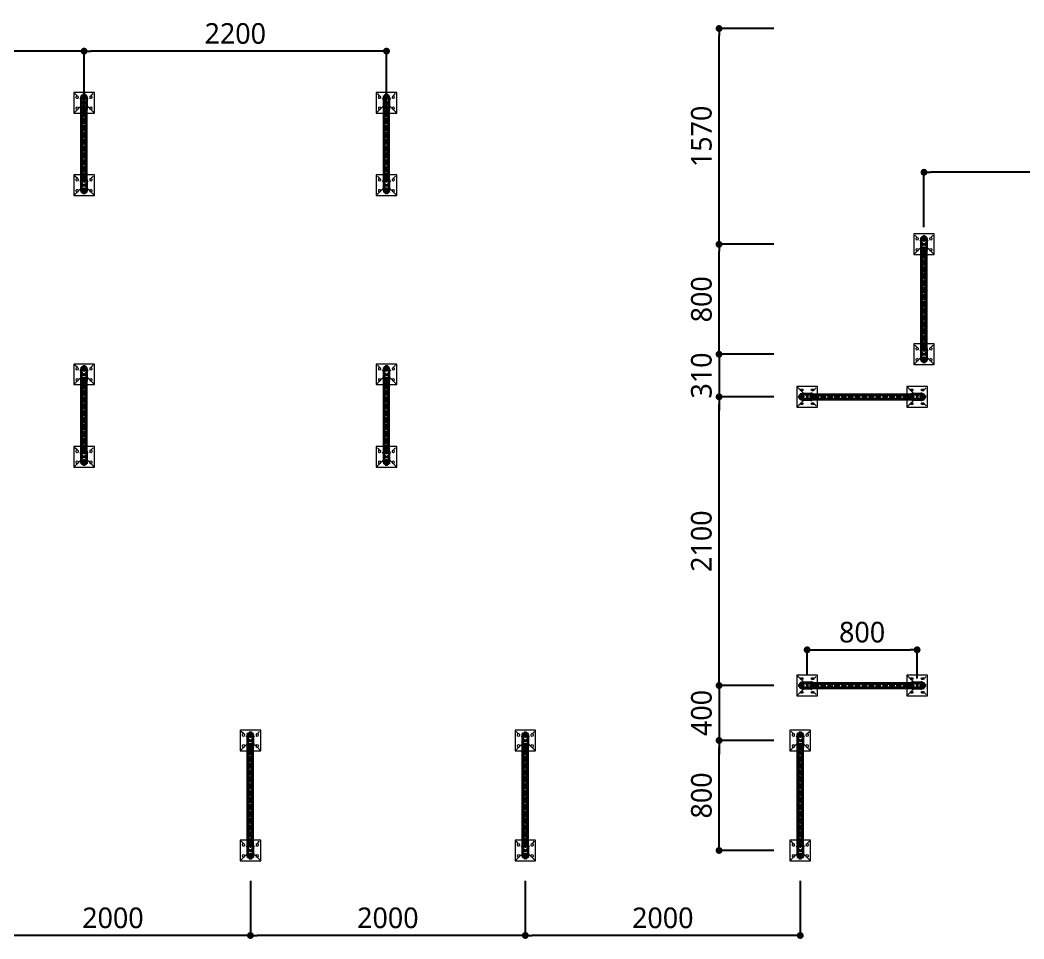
# Model space of a CAD drawing. Header units: millimetres. Extents: x 61566 to 504600, y -69328 to 118800.
# Drawn here: x 260025 to 267327, y 49277 to 55961 of the extents above; entities that cross this region are included whole.
import ezdxf

# ---------------------------------------------------------------- set-up
doc = ezdxf.new("R2010")
doc.units = ezdxf.units.MM
doc.header["$LTSCALE"] = 200
doc.linetypes.add('CENTER2', pattern=[1.125, 0.75, -0.125, 0.125, -0.125])
doc.linetypes.add('phl_thick', pattern=[0])
doc.layers.get('DEFPOINTS').update_dxf_attribs({"color": 137})
doc.layers.add('@@P3_P4 환상망 SUPPORT', color=4, linetype='Continuous')
doc.layers.add('DI', color=1, linetype='Continuous')
doc.styles.get("Standard").update_dxf_attribs({"font": 'malgun.ttf'})
doc.styles.add('맑은고딕', font='malgun.ttf')
doc.dimstyles.new('DIM30', dxfattribs={"dimscale": 30, "dimtxt": 3, "dimasz": 1, "dimexe": 0, "dimexo": 0, "dimgap": 1, "dimtad": 1, "dimdec": 0, "dimzin": 0, "dimdsep": 46, "dimtxsty": 'Standard', "dimblk1": 'DOT', "dimblk2": 'DOT', "dimsah": 1, "dimcen": 0, "dimdle": 2, "dimclrd": 1, "dimclre": 1, "dimclrt": 2, "dimadec": 0, "dimazin": 0, "dimtfac": 1, "dimtdec": 0, "dimtix": 1, "dimtmove": 2, "dimatfit": 3, "dimldrblk": 'DOT', "dimfxl": 1, "dimtolj": 1, "dimtzin": 0, "dimarcsym": 0})

# ---------------------------------------------------------------- blocks, each defined once
blk = doc.blocks.new('_DOT')
at = {"color": 0, "linetype": 'ByBlock'}
blk.add_line((-0.5, 0), (-1, 0), dxfattribs=at)
at = {"color": 0, "linetype": 'ByBlock', "const_width": 0.5}
blk.add_lwpolyline([(-0.25, 0, 1), (0.25, 0, 1)], format="xyb", close=True, dxfattribs=at)
blk = doc.blocks.new('*D3828')
at = {"layer": 'DEFPOINTS', "color": 0}
for p in [(266600, 54854.4), (266600, 54455.4), (269000, 54455.4)]:
    blk.add_point(p, dxfattribs=at)
at = {"layer": 'DI', "color": 1, "lineweight": -2}
for p, q in [((266600, 54455.4), (266600, 54854.4)), ((268950, 54854.4), (266650, 54854.4)), ((269000, 54455.4), (269000, 54854.4))]:
    blk.add_line(p, q, dxfattribs=at)
at = {"layer": 'DI', "color": 1, "linetype": 'ByBlock', "lineweight": -2, "xscale": 50, "yscale": 50, "zscale": 50, "rotation": 180}
blk.add_blockref('_DOT', (266600, 54854.4), dxfattribs=at)
at = {"layer": 'DI', "color": 1, "linetype": 'ByBlock', "lineweight": -2, "xscale": 50, "yscale": 50, "zscale": 50}
blk.add_blockref('_DOT', (269000, 54854.4), dxfattribs=at)
at = {"layer": 'DI', "color": 2, "insert": (267800, 54981.9), "char_height": 150, "attachment_point": 5, "style": '맑은고딕'}
blk.add_mtext('\\A1;2400', dxfattribs=at)
blk = doc.blocks.new('*D3830')
at = {"layer": 'DEFPOINTS', "color": 0}
for p in [(258090, 55735.4), (258090, 55332.4), (260490, 55332.4)]:
    blk.add_point(p, dxfattribs=at)
at = {"layer": 'DI', "color": 1, "lineweight": -2}
for p, q in [((258090, 55332.4), (258090, 55735.4)), ((260440, 55735.4), (258140, 55735.4)), ((260490, 55332.4), (260490, 55735.4))]:
    blk.add_line(p, q, dxfattribs=at)
at = {"layer": 'DI', "color": 1, "linetype": 'ByBlock', "lineweight": -2, "xscale": 50, "yscale": 50, "zscale": 50, "rotation": 180}
blk.add_blockref('_DOT', (258090, 55735.4), dxfattribs=at)
at = {"layer": 'DI', "color": 1, "linetype": 'ByBlock', "lineweight": -2, "xscale": 50, "yscale": 50, "zscale": 50}
blk.add_blockref('_DOT', (260490, 55735.4), dxfattribs=at)
at = {"layer": 'DI', "color": 2, "insert": (259290, 55862.9), "char_height": 150, "attachment_point": 5, "style": '맑은고딕'}
blk.add_mtext('\\A1;2400', dxfattribs=at)
blk = doc.blocks.new('*D3831')
at = {"layer": 'DEFPOINTS', "color": 0}
for p in [(260490, 55735.4), (260490, 55332.4), (262690, 55332.4)]:
    blk.add_point(p, dxfattribs=at)
at = {"layer": 'DI', "color": 1, "lineweight": -2}
for p, q in [((260490, 55332.4), (260490, 55735.4)), ((262640, 55735.4), (260540, 55735.4)), ((262690, 55332.4), (262690, 55735.4))]:
    blk.add_line(p, q, dxfattribs=at)
at = {"layer": 'DI', "color": 1, "linetype": 'ByBlock', "lineweight": -2, "xscale": 50, "yscale": 50, "zscale": 50, "rotation": 180}
blk.add_blockref('_DOT', (260490, 55735.4), dxfattribs=at)
at = {"layer": 'DI', "color": 1, "linetype": 'ByBlock', "lineweight": -2, "xscale": 50, "yscale": 50, "zscale": 50}
blk.add_blockref('_DOT', (262690, 55735.4), dxfattribs=at)
at = {"layer": 'DI', "color": 2, "insert": (261590, 55862.9), "char_height": 150, "attachment_point": 5, "style": '맑은고딕'}
blk.add_mtext('\\A1;2200', dxfattribs=at)
blk = doc.blocks.new('*D3839')
at = {"layer": 'DEFPOINTS', "color": 0}
for p in [(261700, 49699.8), (263700, 49699.8), (261700, 49301.8)]:
    blk.add_point(p, dxfattribs=at)
at = {"layer": 'DI', "color": 1, "lineweight": -2}
for p, q in [((261700, 49699.8), (261700, 49301.8)), ((263700, 49699.8), (263700, 49301.8)), ((263650, 49301.8), (261750, 49301.8))]:
    blk.add_line(p, q, dxfattribs=at)
at = {"layer": 'DI', "color": 1, "linetype": 'ByBlock', "lineweight": -2, "xscale": 50, "yscale": 50, "zscale": 50, "rotation": 180}
blk.add_blockref('_DOT', (261700, 49301.8), dxfattribs=at)
at = {"layer": 'DI', "color": 1, "linetype": 'ByBlock', "lineweight": -2, "xscale": 50, "yscale": 50, "zscale": 50}
blk.add_blockref('_DOT', (263700, 49301.8), dxfattribs=at)
at = {"layer": 'DI', "color": 2, "insert": (262700, 49429.3), "char_height": 150, "attachment_point": 5, "style": '맑은고딕'}
blk.add_mtext('\\A1;2000', dxfattribs=at)
blk = doc.blocks.new('*D3840')
at = {"layer": 'DEFPOINTS', "color": 0}
for p in [(263700, 49699.8), (265700, 49699.8), (263700, 49301.8)]:
    blk.add_point(p, dxfattribs=at)
at = {"layer": 'DI', "color": 1, "lineweight": -2}
for p, q in [((263700, 49699.8), (263700, 49301.8)), ((265700, 49699.8), (265700, 49301.8)), ((265650, 49301.8), (263750, 49301.8))]:
    blk.add_line(p, q, dxfattribs=at)
at = {"layer": 'DI', "color": 1, "linetype": 'ByBlock', "lineweight": -2, "xscale": 50, "yscale": 50, "zscale": 50, "rotation": 180}
blk.add_blockref('_DOT', (263700, 49301.8), dxfattribs=at)
at = {"layer": 'DI', "color": 1, "linetype": 'ByBlock', "lineweight": -2, "xscale": 50, "yscale": 50, "zscale": 50}
blk.add_blockref('_DOT', (265700, 49301.8), dxfattribs=at)
at = {"layer": 'DI', "color": 2, "insert": (264700, 49429.3), "char_height": 150, "attachment_point": 5, "style": '맑은고딕'}
blk.add_mtext('\\A1;2000', dxfattribs=at)
blk = doc.blocks.new('*D3842')
at = {"layer": 'DEFPOINTS', "color": 0}
for p in [(259700, 49699.8), (261700, 49699.8), (259700, 49301.8)]:
    blk.add_point(p, dxfattribs=at)
at = {"layer": 'DI', "color": 1, "lineweight": -2}
for p, q in [((259700, 49699.8), (259700, 49301.8)), ((261700, 49699.8), (261700, 49301.8)), ((261650, 49301.8), (259750, 49301.8))]:
    blk.add_line(p, q, dxfattribs=at)
at = {"layer": 'DI', "color": 1, "linetype": 'ByBlock', "lineweight": -2, "xscale": 50, "yscale": 50, "zscale": 50, "rotation": 180}
blk.add_blockref('_DOT', (259700, 49301.8), dxfattribs=at)
at = {"layer": 'DI', "color": 1, "linetype": 'ByBlock', "lineweight": -2, "xscale": 50, "yscale": 50, "zscale": 50}
blk.add_blockref('_DOT', (261700, 49301.8), dxfattribs=at)
at = {"layer": 'DI', "color": 2, "insert": (260700, 49429.3), "char_height": 150, "attachment_point": 5, "style": '맑은고딕'}
blk.add_mtext('\\A1;2000', dxfattribs=at)
blk = doc.blocks.new('*D3844')
at = {"layer": 'DEFPOINTS', "color": 0}
for p in [(265109.1, 55900), (265508.1, 55900), (265508.1, 54330.2)]:
    blk.add_point(p, dxfattribs=at)
at = {"layer": 'DI', "color": 1, "lineweight": -2}
for p, q in [((265508.1, 55900), (265109.1, 55900)), ((265109.1, 54380.2), (265109.1, 55850)), ((265508.1, 54330.2), (265109.1, 54330.2))]:
    blk.add_line(p, q, dxfattribs=at)
at = {"layer": 'DI', "color": 1, "linetype": 'ByBlock', "lineweight": -2, "xscale": 50, "yscale": 50, "zscale": 50}
for p, rotation in [((265109.1, 55900), 90), ((265109.1, 54330.2), 270)]:
    blk.add_blockref('_DOT', p, dxfattribs=dict(at, rotation=rotation))
at = {"layer": 'DI', "color": 2, "insert": (264981.2, 55115.1), "char_height": 150, "attachment_point": 5, "rotation": 90, "style": '맑은고딕'}
blk.add_mtext('\\A1;1570', dxfattribs=at)
blk = doc.blocks.new('*D3845')
at = {"layer": 'DEFPOINTS', "color": 0}
for p in [(265109.1, 54330.2), (265508.1, 54330.2), (265508.1, 53530.2)]:
    blk.add_point(p, dxfattribs=at)
at = {"layer": 'DI', "color": 1, "lineweight": -2}
for p, q in [((265508.1, 54330.2), (265109.1, 54330.2)), ((265109.1, 53580.2), (265109.1, 54280.2)), ((265508.1, 53530.2), (265109.1, 53530.2))]:
    blk.add_line(p, q, dxfattribs=at)
at = {"layer": 'DI', "color": 1, "linetype": 'ByBlock', "lineweight": -2, "xscale": 50, "yscale": 50, "zscale": 50}
for p, rotation in [((265109.1, 54330.2), 90), ((265109.1, 53530.2), 270)]:
    blk.add_blockref('_DOT', p, dxfattribs=dict(at, rotation=rotation))
at = {"layer": 'DI', "color": 2, "insert": (264981.6, 53930.2), "char_height": 150, "attachment_point": 5, "rotation": 90, "style": '맑은고딕'}
blk.add_mtext('\\A1;800', dxfattribs=at)
blk = doc.blocks.new('*D3846')
at = {"layer": 'DEFPOINTS', "color": 0}
for p in [(265508.1, 53530.2), (265109.1, 53220.5), (265508.1, 53220.5)]:
    blk.add_point(p, dxfattribs=at)
at = {"layer": 'DI', "color": 1, "lineweight": -2}
for p, q in [((265109.1, 53580.2), (265109.1, 53630.2)), ((265508.1, 53530.2), (265109.1, 53530.2)), ((265109.1, 53530.2), (265109.1, 53220.5)), ((265508.1, 53220.5), (265109.1, 53220.5)), ((265109.1, 53170.5), (265109.1, 53120.5))]:
    blk.add_line(p, q, dxfattribs=at)
at = {"layer": 'DI', "color": 1, "linetype": 'ByBlock', "lineweight": -2, "xscale": 50, "yscale": 50, "zscale": 50}
for p, rotation in [((265109.1, 53530.2), 270), ((265109.1, 53220.5), 90)]:
    blk.add_blockref('_DOT', p, dxfattribs=dict(at, rotation=rotation))
at = {"layer": 'DI', "color": 2, "insert": (264981.2, 53375.3), "char_height": 150, "attachment_point": 5, "rotation": 90, "style": '맑은고딕'}
blk.add_mtext('\\A1;310', dxfattribs=at)
blk = doc.blocks.new('*D3847')
at = {"layer": 'DEFPOINTS', "color": 0}
for p in [(265109.1, 53220.5), (265508.1, 53220.5), (265508.1, 51120.5)]:
    blk.add_point(p, dxfattribs=at)
at = {"layer": 'DI', "color": 1, "lineweight": -2}
for p, q in [((265508.1, 53220.5), (265109.1, 53220.5)), ((265109.1, 51170.5), (265109.1, 53170.5)), ((265508.1, 51120.5), (265109.1, 51120.5))]:
    blk.add_line(p, q, dxfattribs=at)
at = {"layer": 'DI', "color": 1, "linetype": 'ByBlock', "lineweight": -2, "xscale": 50, "yscale": 50, "zscale": 50}
for p, rotation in [((265109.1, 53220.5), 90), ((265109.1, 51120.5), 270)]:
    blk.add_blockref('_DOT', p, dxfattribs=dict(at, rotation=rotation))
at = {"layer": 'DI', "color": 2, "insert": (264981.2, 52170.5), "char_height": 150, "attachment_point": 5, "rotation": 90, "style": '맑은고딕'}
blk.add_mtext('\\A1;2100', dxfattribs=at)
blk = doc.blocks.new('*D3848')
at = {"layer": 'DEFPOINTS', "color": 0}
for p in [(265508.1, 51120.5), (265109.1, 50720.5), (265508.1, 50720.5)]:
    blk.add_point(p, dxfattribs=at)
at = {"layer": 'DI', "color": 1, "lineweight": -2}
for p, q in [((265109.1, 51170.5), (265109.1, 51220.5)), ((265508.1, 51120.5), (265109.1, 51120.5)), ((265109.1, 51120.5), (265109.1, 50720.5)), ((265508.1, 50720.5), (265109.1, 50720.5)), ((265109.1, 50670.5), (265109.1, 50620.5))]:
    blk.add_line(p, q, dxfattribs=at)
at = {"layer": 'DI', "color": 1, "linetype": 'ByBlock', "lineweight": -2, "xscale": 50, "yscale": 50, "zscale": 50}
for p, rotation in [((265109.1, 51120.5), 270), ((265109.1, 50720.5), 90)]:
    blk.add_blockref('_DOT', p, dxfattribs=dict(at, rotation=rotation))
at = {"layer": 'DI', "color": 2, "insert": (264981.6, 50920.5), "char_height": 150, "attachment_point": 5, "rotation": 90, "style": '맑은고딕'}
blk.add_mtext('\\A1;400', dxfattribs=at)
blk = doc.blocks.new('*D3849')
at = {"layer": 'DEFPOINTS', "color": 0}
for p in [(265109.1, 50720.5), (265508.1, 50720.5), (265508.1, 49920.5)]:
    blk.add_point(p, dxfattribs=at)
at = {"layer": 'DI', "color": 1, "lineweight": -2}
for p, q in [((265508.1, 50720.5), (265109.1, 50720.5)), ((265109.1, 49970.5), (265109.1, 50670.5)), ((265508.1, 49920.5), (265109.1, 49920.5))]:
    blk.add_line(p, q, dxfattribs=at)
at = {"layer": 'DI', "color": 1, "linetype": 'ByBlock', "lineweight": -2, "xscale": 50, "yscale": 50, "zscale": 50}
for p, rotation in [((265109.1, 50720.5), 90), ((265109.1, 49920.5), 270)]:
    blk.add_blockref('_DOT', p, dxfattribs=dict(at, rotation=rotation))
at = {"layer": 'DI', "color": 2, "insert": (264981.6, 50320.5), "char_height": 150, "attachment_point": 5, "rotation": 90, "style": '맑은고딕'}
blk.add_mtext('\\A1;800', dxfattribs=at)
blk = doc.blocks.new('*D3859')
at = {"layer": 'DEFPOINTS', "color": 0}
for p in [(266550, 51380.1), (265750, 51198.6), (266550, 51170.4)]:
    blk.add_point(p, dxfattribs=at)
at = {"layer": 'DI', "color": 1, "lineweight": -2}
for p, q in [((265750, 51198.6), (265750, 51380.1)), ((265800, 51380.1), (266500, 51380.1)), ((266550, 51170.4), (266550, 51380.1))]:
    blk.add_line(p, q, dxfattribs=at)
at = {"layer": 'DI', "color": 1, "linetype": 'ByBlock', "lineweight": -2, "xscale": 50, "yscale": 50, "zscale": 50, "rotation": 180}
blk.add_blockref('_DOT', (265750, 51380.1), dxfattribs=at)
at = {"layer": 'DI', "color": 1, "linetype": 'ByBlock', "lineweight": -2, "xscale": 50, "yscale": 50, "zscale": 50}
blk.add_blockref('_DOT', (266550, 51380.1), dxfattribs=at)
at = {"layer": 'DI', "color": 2, "insert": (266150, 51507.6), "char_height": 150, "attachment_point": 5, "style": '맑은고딕'}
blk.add_mtext('\\A1;800', dxfattribs=at)
blk = doc.blocks.new('A$Cd080613a')
at = {"layer": '@@P3_P4 환상망 SUPPORT', "color": 2, "linetype": 'phl_thick'}
for p, q in [((-20, 4.434), (-18.540497, 4.434)), ((-20, 1.034), (-20, 4.434)), ((-20, 1.034), (-18.540497, 1.034)), ((-18.540497, 4.434), (-11.18034, 4.434)), ((-18.540497, 1.034), (-18.540497, 4.434)), ((-18.540497, 1.034), (-11.18034, 1.034)), ((-13.5, 0), (-13.5, 1.034)), ((-13.5, 0), (-8, 0)), ((-11.18034, 4.434), (-10.999621, 4.526016)), ((-11.18034, 1.034), (-11.18034, 4.434)), ((-11.18034, 1.034), (-8.008727, 1.034)), ((-10.999621, 4.526016), (-10.817799, 4.607405)), ((-10.817799, 4.607405), (-10.635521, 4.678167)), ((-10.635521, 4.678167), (-10.453605, 4.738253)), ((-10.5, -10.466), (-10.5, 0)), ((-10.453605, 4.738253), (-10.273729, 4.787376)), ((-10.309559, 6.434007), (10.309559, 6.434007)), ((-10.273729, 4.787376), (-10.096742, 4.825514)), ((-10.096742, 4.825514), (-9.923378, 4.852767)), ((-9.923378, 4.852767), (-9.754732, 4.869109)), ((-9.754732, 4.869109), (-9.592018, 4.874416)), ((-9.43597, 4.869011), (-9.592018, 4.874416)), ((-9.45, 12.285517), (-8.5, 12.834)), ((-9.45, 12.285517), (-9.425949, 12.285517)), ((-9.45, 6.434), (-9.45, 12.285517)), ((-9.286802, 4.852541), (-9.43597, 4.869011)), ((-9.425949, 12.285517), (-9.225178, 12.382765)), ((-9.425949, 6.434), (-9.425949, 12.285517)), ((-9.14507, 4.825103), (-9.286802, 4.852541)), ((-9.225178, 12.382765), (-9.028632, 12.46982)), ((-9.011345, 4.786714), (-9.14507, 4.825103)), ((-9.028632, 12.46982), (-8.835734, 12.547031)), ((-8.886751, 4.737605), (-9.011345, 4.786714)), ((-8.771402, 4.677806), (-8.886751, 4.737605)), ((-8.835734, 12.547031), (-8.645934, 12.614685)), ((-8.66519, 4.60729), (-8.771402, 4.677806)), ((-8.568009, 4.52603), (-8.66519, 4.60729)), ((-8.645934, 12.614685), (-8.458704, 12.673015)), ((-8.479752, 4.434), (-8.568009, 4.52603)), ((-8.5, 12.834), (8.5, 12.834)), ((-8.383024, 4.342905), (-8.479752, 4.434)), ((-8.479752, 4.434), (8.479752, 4.434)), ((-8.458704, 12.673015), (-8.273532, 12.722205)), ((-8.298335, 4.244727), (-8.383024, 4.342905)), ((-8.225616, 4.140826), (-8.298335, 4.244727)), ((-8.273532, 12.722205), (-8.089918, 12.762387)), ((-8.164452, 4.032743), (-8.225616, 4.140826)), ((-8.114311, 3.921798), (-8.164452, 4.032743)), ((-8.073442, 3.805669), (-8.114311, 3.921798)), ((-8.089918, 12.762387), (-7.907369, 12.793645)), ((-8.041426, 3.683749), (-8.073442, 3.805669)), ((-8.018427, 3.556566), (-8.041426, 3.683749)), ((-8.004602, 3.42465), (-8.018427, 3.556566)), ((-8.006255, 0.977988), (-8.008727, 1.034)), ((-8.004136, 0.924002), (-8.006255, 0.977988)), ((-8.000031, 3.288557), (-8.004602, 3.42465)), ((-8.002394, 0.872075), (-8.004136, 0.924002)), ((-8.001102, 0.822352), (-8.002394, 0.872075)), ((-8.000288, 0.774408), (-8.001102, 0.822352)), ((-8, 0.727727), (-8.000288, 0.774408)), ((-8, -0.157176), (-8, 3.288561)), ((-7.997347, 2.169936), (-8, 2.238707)), ((-7.989459, 2.102767), (-7.997347, 2.169936)), ((-7.976272, 2.037446), (-7.989459, 2.102767)), ((-7.957771, 1.974207), (-7.976272, 2.037446)), ((-7.934047, 1.913249), (-7.957771, 1.974207)), ((-7.905217, 1.854768), (-7.934047, 1.913249)), ((-7.907369, 12.793645), (-7.725397, 12.816016)), ((-7.871396, 1.798956), (-7.905217, 1.854768)), ((-7.832213, 1.745381), (-7.871396, 1.798956)), ((-7.78686, 1.693336), (-7.832213, 1.745381)), ((-7.735268, 1.643293), (-7.78686, 1.693336)), ((-7.677382, 1.595741), (-7.735268, 1.643293)), ((-7.725397, 12.816016), (-7.543511, 12.829488)), ((-7.613221, 1.551128), (-7.677382, 1.595741)), ((-7.54299, 1.509804), (-7.613221, 1.551128)), ((-7.543511, 12.829488), (-7.361216, 12.834)), ((-7.466933, 1.472099), (-7.54299, 1.509804)), ((-7.385253, 1.438355), (-7.466933, 1.472099)), ((-7.298238, 1.408783), (-7.385253, 1.438355)), ((-7.17892, 12.829488), (-7.361216, 12.834)), ((-7.206336, 1.383563), (-7.298238, 1.408783)), ((-7.110023, 1.362871), (-7.206336, 1.383563)), ((-6.997035, 12.816016), (-7.17892, 12.829488)), ((-7.009788, 1.34687), (-7.110023, 1.362871)), ((-6.90625, 1.335597), (-7.009788, 1.34687)), ((-6.815063, 12.793645), (-6.997035, 12.816016)), ((-6.800099, 1.329011), (-6.90625, 1.335597)), ((-6.632514, 12.762387), (-6.815063, 12.793645)), ((-6.691977, 1.327135), (-6.800099, 1.329011)), ((-6.691977, 1.327135), (-6.581325, 1.329907)), ((-6.4489, 12.722205), (-6.632514, 12.762387)), ((-6.581325, 1.329907), (-6.467915, 1.337363)), ((-6.467915, 1.337363), (-6.352408, 1.349526)), ((-6.263728, 12.673015), (-6.4489, 12.722205)), ((-6.352408, 1.349526), (-6.235472, 1.366419)), ((-6.076497, 12.614685), (-6.263728, 12.673015)), ((-6.235472, 1.366419), (-6.117777, 1.387979)), ((-6.117777, 1.387979), (-6, 1.414014)), ((-5.886698, 12.547031), (-6.076497, 12.614685)), ((-6, 1.414014), (-5.30323, 1.57262)), ((-6, -1.216), (-6, 1.414014)), ((-5.6938, 12.46982), (-5.886698, 12.547031)), ((-5.497254, 12.382765), (-5.6938, 12.46982)), ((-5.296482, 12.285517), (-5.497254, 12.382765)), ((-5.30323, 1.57262), (-4.617331, 1.711087)), ((-5.296482, 12.285517), (-4.129467, 12.285517)), ((-5.296482, 6.434), (-5.296482, 12.285517)), ((-4.617331, 1.711087), (-3.940787, 1.829986)), ((-4.129467, 12.285517), (-3.727924, 12.382765)), ((-4.129467, 6.434), (-4.129467, 12.285517)), ((-3.940787, 1.829986), (-3.272149, 1.929801)), ((-3.727924, 12.382765), (-3.334832, 12.46982)), ((-3.334832, 12.46982), (-2.949037, 12.547031)), ((-3.272149, 1.929801), (-2.610019, 2.010935)), ((-2.949037, 12.547031), (-2.569437, 12.614685)), ((-2.610019, 2.010935), (-1.953047, 2.07371)), ((-2.569437, 12.614685), (-2.194977, 12.673015)), ((-2.194977, 12.673015), (-1.824632, 12.722205)), ((-1.953047, 2.07371), (-1.299912, 2.118373)), ((-1.824632, 12.722205), (-1.457404, 12.762387)), ((-1.457404, 12.762387), (-1.092307, 12.793645)), ((-1.299912, 2.118373), (-0.649322, 2.145102)), ((-1.092307, 12.793645), (-0.728363, 12.816016)), ((-0.728363, 12.816016), (-0.364591, 12.829488)), ((-0.649322, 2.145102), (0, 2.154)), ((-0.364591, 12.829488), (0, 12.834)), ((0.364591, 12.829488), (0, 12.834)), ((0.649322, 2.145102), (0, 2.154)), ((0.728363, 12.816016), (0.364591, 12.829488)), ((1.299912, 2.118373), (0.649322, 2.145102)), ((1.092307, 12.793645), (0.728363, 12.816016)), ((1.457404, 12.762387), (1.092307, 12.793645)), ((1.953047, 2.07371), (1.299912, 2.118373)), ((1.824632, 12.722205), (1.457404, 12.762387)), ((2.194977, 12.673015), (1.824632, 12.722205)), ((2.610019, 2.010935), (1.953047, 2.07371)), ((2.569437, 12.614685), (2.194977, 12.673015)), ((2.949037, 12.547031), (2.569437, 12.614685)), ((3.272149, 1.929801), (2.610019, 2.010935)), ((3.334832, 12.46982), (2.949037, 12.547031)), ((3.940787, 1.829986), (3.272149, 1.929801)), ((3.727924, 12.382765), (3.334832, 12.46982)), ((4.129467, 12.285517), (3.727924, 12.382765)), ((4.617331, 1.711087), (3.940787, 1.829986)), ((4.129467, 12.285517), (5.296482, 12.285517)), ((4.129467, 6.434), (4.129467, 12.285517)), ((5.30323, 1.57262), (4.617331, 1.711087)), ((5.296482, 12.285517), (5.517089, 12.391922)), ((5.296482, 6.434), (5.296482, 12.285517)), ((6, 1.414014), (5.30323, 1.57262)), ((5.517089, 12.391922), (5.732653, 12.48604)), ((5.732653, 12.48604), (5.943938, 12.568319)), ((5.943938, 12.568319), (6.151669, 12.639125)), ((6.117777, 1.387979), (6, 1.414014)), ((6, -1.216), (6, 1.414014)), ((6.235472, 1.366419), (6.117777, 1.387979)), ((6.151669, 12.639125), (6.356539, 12.698744)), ((6.352408, 1.349526), (6.235472, 1.366419)), ((6.467915, 1.337363), (6.352408, 1.349526)), ((6.356539, 12.698744), (6.559224, 12.747389)), ((6.581325, 1.329907), (6.467915, 1.337363)), ((6.559224, 12.747389), (6.760381, 12.785202)), ((6.691977, 1.327135), (6.581325, 1.329907)), ((6.691977, 1.327135), (6.800099, 1.329011)), ((6.760381, 12.785202), (6.960663, 12.812253)), ((6.800099, 1.329011), (6.90625, 1.335597)), ((6.90625, 1.335597), (7.009788, 1.34687)), ((6.960663, 12.812253), (7.160721, 12.828542)), ((7.009788, 1.34687), (7.110023, 1.362871)), ((7.110023, 1.362871), (7.206336, 1.383563)), ((7.160721, 12.828542), (7.361216, 12.834)), ((7.206336, 1.383563), (7.298238, 1.408783)), ((7.298238, 1.408783), (7.385253, 1.438355)), ((7.583949, 12.827266), (7.361216, 12.834)), ((7.385253, 1.438355), (7.466933, 1.472099)), ((7.466933, 1.472099), (7.54299, 1.509804)), ((7.54299, 1.509804), (7.613221, 1.551128)), ((7.806234, 12.80717), (7.583949, 12.827266)), ((7.613221, 1.551128), (7.677382, 1.595741)), ((7.677382, 1.595741), (7.735268, 1.643293)), ((7.735268, 1.643293), (7.78686, 1.693336)), ((7.78686, 1.693336), (7.832213, 1.745381)), ((8.028974, 12.773795), (7.806234, 12.80717)), ((7.832213, 1.745381), (7.871395, 1.798957)), ((7.871395, 1.798957), (7.905217, 1.854768)), ((7.905217, 1.854768), (7.934047, 1.913249)), ((7.934047, 1.913249), (7.957771, 1.974207)), ((7.957771, 1.974207), (7.976272, 2.037446)), ((7.976272, 2.037446), (7.989459, 2.102767)), ((7.989459, 2.102767), (7.997347, 2.169936)), ((7.997347, 2.169936), (8, 2.238707)), ((8, 3.288561), (8.004602, 3.42465)), ((8, -0.157176), (8, 3.288561)), ((8, 0.727727), (8.000288, 0.774408)), ((8, 0), (13.5, 0)), ((8.000288, 0.774408), (8.001102, 0.822352)), ((8.001102, 0.822352), (8.002394, 0.872075)), ((8.002394, 0.872075), (8.004128, 0.923982)), ((8.004128, 0.923982), (8.006255, 0.977988)), ((8.004602, 3.42465), (8.018427, 3.556566)), ((8.006255, 0.977988), (8.008727, 1.034)), ((8.008727, 1.034), (20, 1.034)), ((8.018427, 3.556566), (8.041426, 3.683749)), ((8.253062, 12.727113), (8.028974, 12.773795)), ((8.041426, 3.683749), (8.073442, 3.805669)), ((8.073442, 3.805669), (8.114311, 3.921798)), ((8.114311, 3.921798), (8.164452, 4.032743)), ((8.164452, 4.032743), (8.225616, 4.140826)), ((8.225616, 4.140826), (8.298335, 4.244727)), ((8.479397, 12.666988), (8.253062, 12.727113)), ((8.298335, 4.244727), (8.383024, 4.342905)), ((8.383024, 4.342905), (8.4798, 4.433966)), ((8.70889, 12.593179), (8.479397, 12.666988)), ((8.479752, 4.434), (8.567993, 4.526015)), ((9.45, 12.285517), (8.5, 12.834)), ((8.567993, 4.526015), (8.665364, 4.607404)), ((8.665364, 4.607404), (8.772082, 4.678167)), ((8.942483, 12.505333), (8.70889, 12.593179)), ((8.772082, 4.678167), (8.888251, 4.738253)), ((8.888251, 4.738253), (9.013275, 4.787375)), ((9.181157, 12.402978), (8.942483, 12.505333)), ((9.013275, 4.787375), (9.146859, 4.825513)), ((9.146859, 4.825513), (9.288848, 4.852767)), ((9.425949, 12.285517), (9.181157, 12.402978)), ((9.288848, 4.852767), (9.438622, 4.869109)), ((9.425949, 12.285517), (9.45, 12.285517)), ((9.425949, 6.434), (9.425949, 12.285517)), ((9.438622, 4.869109), (9.595039, 4.874416)), ((9.45, 6.434), (9.45, 12.285517)), ((9.757758, 4.869011), (9.595039, 4.874416)), ((9.925931, 4.852541), (9.757758, 4.869011)), ((10.099052, 4.825103), (9.925931, 4.852541)), ((10.276366, 4.786714), (10.099052, 4.825103)), ((10.45592, 4.737606), (10.276366, 4.786714)), ((10.63676, 4.677807), (10.45592, 4.737606)), ((10.5, -10.466), (10.5, 0)), ((10.81822, 4.607291), (10.63676, 4.677807)), ((10.999636, 4.526031), (10.81822, 4.607291)), ((11.18034, 4.434), (10.999636, 4.526031)), ((11.18034, 4.434), (18.540497, 4.434)), ((11.18034, 1.034), (11.18034, 4.434)), ((13.5, 0), (13.5, 1.034)), ((18.540497, 4.434), (20, 4.434)), ((18.540497, 1.034), (18.540497, 4.434)), ((20, 1.034), (20, 4.434)), ((-17.5, -10.466), (-6.800735, -10.466)), ((-17.5, -18.466001), (-17.5, -10.466)), ((-17.5, -18.466001), (17.5, -18.466001)), ((-6.800735, -16.249999), (-6.800735, -10.466)), ((-6.800735, -16.249999), (6.800735, -16.249999)), ((-6, -1.216), (6, -1.216)), ((-5, -20.63), (-5, -18.466001)), ((-4.064, -21.565999), (-5, -20.63)), ((-5, -20.63), (5, -20.63)), ((-4.064, -21.565999), (4.064, -21.565999)), ((4.064, -21.565999), (5, -20.63)), ((5, -20.63), (5, -18.466001)), ((6.800735, -10.466), (17.5, -10.466)), ((6.800735, -16.249999), (6.800735, -10.466)), ((14.5, -18.466001), (14.5, -10.466)), ((17.5, -18.466001), (17.5, -10.466))]:
    blk.add_line(p, q, dxfattribs=at)
for centre, start, end in [((-10.309559, -0.066037), 90.0000006357, 136.1868593859), ((10.309559, -0.066037), 43.8131406141, 89.9999993643)]:
    blk.add_arc(centre, 6.500044, start, end, dxfattribs=at)
for centre, start_param, end_param in [((-6, -0.157176), 3.1415926536, 4.7123889763), ((6, -0.157176), 4.7123889844, 6.2831853072)]:
    blk.add_ellipse(centre, major_axis=(2, 0), ratio=0.529412, start_param=start_param, end_param=end_param, dxfattribs=at)
blk = doc.blocks.new('A$Cbd301f87')
at = {"layer": '@@P3_P4 환상망 SUPPORT', "color": 5, "linetype": 'Continuous', "lineweight": 0, "extrusion": (2.22045e-16, 1, -2.22045e-16)}
for p, q in [((-75, 129), (75, 129)), ((-75, -21), (-75, 129)), ((-56.5, 97.5), (-56.5, 90.5)), ((-43.5, 90.5), (-43.5, 97.5)), ((-25, 55), (-25, 92)), ((-21, 92), (-21, 55)), ((-17, 100), (17, 100)), ((17, 96), (-17, 96)), ((21, 55), (21, 92)), ((25, 92), (25, 55)), ((43.5, 97.5), (43.5, 90.5)), ((56.5, 90.5), (56.5, 97.5)), ((75, 129), (75, -21)), ((-56.5, 17.5), (-56.5, 10.5)), ((-43.5, 10.5), (-43.5, 17.5)), ((-21, 55), (-25, 55)), ((-25, 16), (-25, 53)), ((-25, 53), (-21, 53)), ((-21, 53), (-21, 16)), ((-17, 12), (17, 12)), ((17, 8), (-17, 8)), ((25, 55), (21, 55)), ((21, 16), (21, 53)), ((21, 53), (25, 53)), ((25, 53), (25, 16)), ((43.5, 17.5), (43.5, 10.5)), ((56.5, 10.5), (56.5, 17.5)), ((75, -21), (-75, -21))]:
    blk.add_line(p, q, dxfattribs=at)
at = {"layer": '@@P3_P4 환상망 SUPPORT', "color": 10, "linetype": 'CENTER2', "lineweight": 0, "extrusion": (2.22045e-16, 1, -2.22045e-16)}
for p, q in [((-75, 129), (75, -21)), ((75, 129), (-75, -21))]:
    blk.add_line(p, q, dxfattribs=at)
at = {"layer": '@@P3_P4 환상망 SUPPORT', "color": 5, "linetype": 'Continuous', "lineweight": 0}
blk.add_circle((15, 90), 4, dxfattribs=at)
at = {"layer": '@@P3_P4 환상망 SUPPORT', "color": 5, "linetype": 'Continuous', "lineweight": 0, "extrusion": (-4.93038e-32, -2.22045e-16, -1)}
blk.add_circle((15, 18), 4, dxfattribs=at)
at = {"layer": '@@P3_P4 환상망 SUPPORT', "color": 5, "linetype": 'Continuous', "lineweight": 0}
for centre, radius, start, end in [((-50, 97.5), 6.5, 0, 180), ((-50, 90.5), 6.5, 180, 0), ((-17, 92), 4, 90, 180), ((17, 92), 4, 0, 90), ((50, 97.5), 6.5, 0, 180), ((50, 90.5), 6.5, 180, 0), ((-50, 17.5), 6.5, 0, 180), ((-50, 10.5), 6.5, 180, 0), ((-17, 16), 4, 180, 270), ((17, 16), 4, 270, 0), ((50, 17.5), 6.5, 0, 180), ((50, 10.5), 6.5, 180, 0)]:
    blk.add_arc(centre, radius, start, end, dxfattribs=at)
at = {"layer": '@@P3_P4 환상망 SUPPORT', "color": 5, "linetype": 'Continuous', "lineweight": 0, "extrusion": (-4.93038e-32, -2.22045e-16, -1)}
for centre, start, end in [((17, 92), 0, 90), ((-17, 92), 90, 180), ((17, 16), 270, 0), ((-17, 16), 180, 270)]:
    blk.add_arc(centre, 8, start, end, dxfattribs=at)
at = {"layer": '@@P3_P4 환상망 SUPPORT', "color": 2, "linetype": 'Continuous', "xscale": -1}
blk.add_blockref('A$Cd080613a', (0, 100), dxfattribs=at)
at = {"layer": '@@P3_P4 환상망 SUPPORT', "color": 2, "linetype": 'Continuous', "rotation": 180}
blk.add_blockref('A$Cd080613a', (0, 8), dxfattribs=at)
blk = doc.blocks.new('A$C5ad7675c')
at = {"layer": '@@P3_P4 환상망 SUPPORT', "linetype": 'phl_thick'}
for p, q in [((-20.5, 31.329156), (-20.5, 36.1)), ((-20.5, 4.099998), (-20.5, 29.670844)), ((-18, 4.099998), (-18, 36.1)), ((-16.4, 2.5), (16.4, 2.5)), ((-15.6, 41), (-15.1, 41)), ((-15.6, 38.5), (-15.1, 38.5)), ((-13.5, 33.5), (-13.5, 36.9)), ((-13.5, 33.5), (-11, 33.5)), ((-11, 33.5), (-11, 36.9)), ((11, 33.5), (11, 36.9)), ((11, 33.5), (13.5, 33.5)), ((13.5, 33.5), (13.5, 36.9)), ((15.1, 41), (15.6, 41)), ((15.1, 38.5), (15.6, 38.5)), ((18, 4.099998), (18, 36.1)), ((20.5, 31.329156), (20.5, 36.1)), ((20.5, 4.099998), (20.5, 29.670844)), ((-20.5, -29.670845), (-20.5, -4.099998)), ((-20.5, -36.099998), (-20.5, -31.329155)), ((-18, -36.099998), (-18, -4.099998)), ((-16.4, -2.5), (16.4, -2.5)), ((-15.6, -38.5), (-15.1, -38.5)), ((-15.6, -41), (-15.1, -41)), ((-13.5, -33.5), (-11, -33.5)), ((-13.5, -36.900002), (-13.5, -33.5)), ((-11, -36.900002), (-11, -33.5)), ((11, -33.5), (13.5, -33.5)), ((11, -36.900002), (11, -33.5)), ((13.5, -36.900002), (13.5, -33.5)), ((15.1, -38.5), (15.6, -38.5)), ((15.1, -41), (15.6, -41)), ((18, -36.099998), (18, -4.099998)), ((20.5, -29.670845), (20.5, -4.099998)), ((20.5, -36.099998), (20.5, -31.329155))]:
    blk.add_line(p, q, dxfattribs=at)
for centre, radius, start, end in [((-19.25, 31.329156), 1.250001, 180, 213.5573073642), ((-15.6, 36.1), 4.9, 89.9999999125, 180), ((-19.25, 29.670844), 1.25, 146.4426896568, 180), ((-16.4, 4.1), 4.1, 180, 270.0000051939), ((-16.4, -4.1), 4.1, 89.9999948061, 180), ((-20.5, 30.5), 0.25, 326.4426865497, 33.5573134503), ((-15.6, 36.1), 2.4, 90.0000095032, 180), ((-16.4, 4.1), 1.6, 180, 270.0000136712), ((-15.1, 36.9), 4.1, 0, 89.9999998633), ((-15.1, 36.9), 1.6, 0, 90.0000136712), ((15.1, 36.9), 4.1, 90.0000001372, 180), ((15.1, 36.9), 1.6, 89.9999863288, 180), ((15.6, 36.1), 4.9, 0, 90.0000000871), ((15.6, 36.1), 2.4, 0, 89.9999904968), ((16.4, 4.1), 1.6, 269.9999863288, 0), ((16.4, 4.1), 4.1, 269.9999948061, 0), ((16.4, -4.1), 4.1, 0, 90.0000051939), ((20.5, 30.5), 0.25, 146.4426865497, 213.5573134503), ((19.25, 31.329156), 1.25, 326.4426896568, 0), ((19.25, 29.670844), 1.250001, 0, 33.5573073642), ((-19.25, -29.670844), 1.250001, 180.0000580064, 213.5573802197), ((-19.25, -31.329156), 1.25, 146.4426168014, 180), ((-15.6, -36.1), 4.9, 180, 269.9999956273), ((-20.5, -30.5), 0.25, 326.443050827, 33.556949173), ((-16.4, -4.1), 1.6, 89.9999863288, 180), ((-15.6, -36.1), 2.4, 180, 269.9999904968), ((-15.1, -36.9), 1.6, 269.9999863288, 0), ((-15.1, -36.9), 4.1, 269.9999948061, 0), ((15.1, -36.9), 4.1, 180, 270.0000051939), ((15.1, -36.9), 1.6, 180, 270.0000136712), ((15.6, -36.1), 2.4, 270.0000095032, 0), ((15.6, -36.1), 4.9, 270.0000043727, 0), ((16.4, -4.1), 1.6, 0, 90.0000136712), ((20.5, -30.5), 0.25, 146.443050827, 213.556949173), ((19.25, -29.670844), 1.25, 326.4426168014, 0), ((19.25, -31.329156), 1.250001, 0.0000580064, 33.5573802197)]:
    blk.add_arc(centre, radius, start, end, dxfattribs=at)
blk = doc.blocks.new('*U3754')
at = {"layer": '@@P3_P4 환상망 SUPPORT', "linetype": 'phl_thick'}
for p, q in [((-20.5, 0), (-20.5, 716)), ((-15.6, 0), (-15.6, 716)), ((-15.1, 0), (-15.1, 716)), ((-11, 0), (-11, 716)), ((-7, 667), (-7, 683)), ((7, 667), (7, 683)), ((11, 0), (11, 716)), ((15.1, 0), (15.1, 716)), ((15.6, 0), (15.6, 716)), ((20.5, 0), (20.5, 716)), ((-7, 617), (-7, 633)), ((7, 617), (7, 633)), ((-7, 567), (-7, 583)), ((-7, 517), (-7, 533)), ((7, 567), (7, 583)), ((7, 517), (7, 533)), ((-7, 467), (-7, 483)), ((7, 467), (7, 483)), ((-7, 417), (-7, 433)), ((-7, 367), (-7, 383)), ((7, 417), (7, 433)), ((7, 367), (7, 383)), ((-7, 317), (-7, 333)), ((7, 317), (7, 333)), ((-7, 267), (-7, 283)), ((-7, 217), (-7, 233)), ((7, 267), (7, 283)), ((7, 217), (7, 233)), ((-7, 167), (-7, 183)), ((7, 167), (7, 183)), ((-7, 117), (-7, 133)), ((-7, 67), (-7, 83)), ((7, 117), (7, 133)), ((7, 67), (7, 83)), ((-7, 17), (-7, 33)), ((7, 17), (7, 33))]:
    blk.add_line(p, q, dxfattribs=at)
at = {"layer": '@@P3_P4 환상망 SUPPORT', "linetype": 'Continuous'}
for p, q in [((-20.5, 716), (20.5, 716)), ((-20.5, 0), (20.5, 0))]:
    blk.add_line(p, q, dxfattribs=at)
at = {"layer": '@@P3_P4 환상망 SUPPORT', "linetype": 'phl_thick'}
for centre, start, end in [((0, 683.000037), 0.0003062585, 180.0003062585), ((0, 666.999963), 180.0003062585, 0.0003062585), ((0, 633.000037), 0.0003062585, 180.0003062585), ((0, 616.999963), 180.0003062585, 0.0003062585), ((0, 583.000037), 0.0003062585, 180.0003062585), ((0, 566.999963), 180.0003062585, 0.0003062585), ((0, 533.000037), 0.0003062585, 180.0003062585), ((0, 516.999963), 180.0003062585, 0.0003062585), ((0, 483.000037), 0.0003062585, 180.0003062585), ((0, 466.999963), 180.0003062585, 0.0003062585), ((0, 433.000037), 0.0003062585, 180.0003062585), ((0, 416.999963), 180.0003062585, 0.0003062585), ((0, 383.000037), 0.0003062585, 180.0003062585), ((0, 366.999963), 180.0003062585, 0.0003062585), ((0, 333.000037), 0.0003062585, 180.0003062585), ((0, 316.999963), 180.0003062585, 0.0003062585), ((0, 283.000037), 0.0003062585, 180.0003062585), ((0, 266.999963), 180.0003062585, 0.0003062585), ((0, 233.000037), 0.0003062585, 180.0003062585), ((0, 216.999963), 180.0003062585, 0.0003062585), ((0, 183.000037), 0.0003062585, 180.0003062585), ((0, 166.999963), 180.0003062585, 0.0003062585), ((0, 133.000037), 0.0003062585, 180.0003062585), ((0, 116.999963), 180.0003062585, 0.0003062585), ((0, 83.000037), 0.0003062585, 180.0003062585), ((0, 66.999963), 180.0003062585, 0.0003062585), ((0, 33.000037), 0.0003062585, 180.0003062585), ((0, 16.999963), 180.0003062585, 0.0003062585)]:
    blk.add_arc(centre, 7, start, end, dxfattribs=at)
blk = doc.blocks.new('*U3752')
at = {"layer": '@@P3_P4 환상망 SUPPORT', "linetype": 'phl_thick'}
for p, q in [((-20.5, 0), (-20.5, 716)), ((-15.6, 0), (-15.6, 716)), ((-15.1, 0), (-15.1, 716)), ((-11, 0), (-11, 716)), ((-7, 667), (-7, 683)), ((7, 667), (7, 683)), ((11, 0), (11, 716)), ((15.1, 0), (15.1, 716)), ((15.6, 0), (15.6, 716)), ((20.5, 0), (20.5, 716)), ((-7, 617), (-7, 633)), ((7, 617), (7, 633)), ((-7, 567), (-7, 583)), ((-7, 517), (-7, 533)), ((7, 567), (7, 583)), ((7, 517), (7, 533)), ((-7, 467), (-7, 483)), ((7, 467), (7, 483)), ((-7, 417), (-7, 433)), ((-7, 367), (-7, 383)), ((7, 417), (7, 433)), ((7, 367), (7, 383)), ((-7, 317), (-7, 333)), ((7, 317), (7, 333)), ((-7, 267), (-7, 283)), ((-7, 217), (-7, 233)), ((7, 267), (7, 283)), ((7, 217), (7, 233)), ((-7, 167), (-7, 183)), ((7, 167), (7, 183)), ((-7, 117), (-7, 133)), ((-7, 67), (-7, 83)), ((7, 117), (7, 133)), ((7, 67), (7, 83)), ((-7, 17), (-7, 33)), ((7, 17), (7, 33))]:
    blk.add_line(p, q, dxfattribs=at)
at = {"layer": '@@P3_P4 환상망 SUPPORT', "linetype": 'Continuous'}
for p, q in [((-20.5, 716), (20.5, 716)), ((-20.5, 0), (20.5, 0))]:
    blk.add_line(p, q, dxfattribs=at)
at = {"layer": '@@P3_P4 환상망 SUPPORT', "linetype": 'phl_thick'}
for centre, start, end in [((0, 683.000037), 0.0003062585, 180.0003062585), ((0, 666.999963), 180.0003062585, 0.0003062585), ((0, 633.000037), 0.0003062585, 180.0003062585), ((0, 616.999963), 180.0003062585, 0.0003062585), ((0, 583.000037), 0.0003062585, 180.0003062585), ((0, 566.999963), 180.0003062585, 0.0003062585), ((0, 533.000037), 0.0003062585, 180.0003062585), ((0, 516.999963), 180.0003062585, 0.0003062585), ((0, 483.000037), 0.0003062585, 180.0003062585), ((0, 466.999963), 180.0003062585, 0.0003062585), ((0, 433.000037), 0.0003062585, 180.0003062585), ((0, 416.999963), 180.0003062585, 0.0003062585), ((0, 383.000037), 0.0003062585, 180.0003062585), ((0, 366.999963), 180.0003062585, 0.0003062585), ((0, 333.000037), 0.0003062585, 180.0003062585), ((0, 316.999963), 180.0003062585, 0.0003062585), ((0, 283.000037), 0.0003062585, 180.0003062585), ((0, 266.999963), 180.0003062585, 0.0003062585), ((0, 233.000037), 0.0003062585, 180.0003062585), ((0, 216.999963), 180.0003062585, 0.0003062585), ((0, 183.000037), 0.0003062585, 180.0003062585), ((0, 166.999963), 180.0003062585, 0.0003062585), ((0, 133.000037), 0.0003062585, 180.0003062585), ((0, 116.999963), 180.0003062585, 0.0003062585), ((0, 83.000037), 0.0003062585, 180.0003062585), ((0, 66.999963), 180.0003062585, 0.0003062585), ((0, 33.000037), 0.0003062585, 180.0003062585), ((0, 16.999963), 180.0003062585, 0.0003062585)]:
    blk.add_arc(centre, 7, start, end, dxfattribs=at)
blk = doc.blocks.new('*U3755')
at = {"layer": '@@P3_P4 환상망 SUPPORT', "linetype": 'phl_thick'}
for p, q in [((-20.5, 0), (-20.5, 516)), ((-15.6, 0), (-15.6, 516)), ((-15.1, 0), (-15.1, 516)), ((-11, 0), (-11, 516)), ((11, 0), (11, 516)), ((15.1, 0), (15.1, 516)), ((15.6, 0), (15.6, 516)), ((20.5, 0), (20.5, 516)), ((-7, 467), (-7, 483)), ((7, 467), (7, 483)), ((-7, 417), (-7, 433)), ((-7, 367), (-7, 383)), ((7, 417), (7, 433)), ((7, 367), (7, 383)), ((-7, 317), (-7, 333)), ((7, 317), (7, 333)), ((-7, 267), (-7, 283)), ((-7, 217), (-7, 233)), ((7, 267), (7, 283)), ((7, 217), (7, 233)), ((-7, 167), (-7, 183)), ((7, 167), (7, 183)), ((-7, 117), (-7, 133)), ((-7, 67), (-7, 83)), ((7, 117), (7, 133)), ((7, 67), (7, 83)), ((-7, 17), (-7, 33)), ((7, 17), (7, 33))]:
    blk.add_line(p, q, dxfattribs=at)
at = {"layer": '@@P3_P4 환상망 SUPPORT', "linetype": 'Continuous'}
for p, q in [((-20.5, 516), (20.5, 516)), ((-20.5, 0), (20.5, 0))]:
    blk.add_line(p, q, dxfattribs=at)
at = {"layer": '@@P3_P4 환상망 SUPPORT', "linetype": 'phl_thick'}
for centre, start, end in [((0, 483.000037), 0.0003062585, 180.0003062585), ((0, 466.999963), 180.0003062585, 0.0003062585), ((0, 433.000037), 0.0003062585, 180.0003062585), ((0, 416.999963), 180.0003062585, 0.0003062585), ((0, 383.000037), 0.0003062585, 180.0003062585), ((0, 366.999963), 180.0003062585, 0.0003062585), ((0, 333.000037), 0.0003062585, 180.0003062585), ((0, 316.999963), 180.0003062585, 0.0003062585), ((0, 283.000037), 0.0003062585, 180.0003062585), ((0, 266.999963), 180.0003062585, 0.0003062585), ((0, 233.000037), 0.0003062585, 180.0003062585), ((0, 216.999963), 180.0003062585, 0.0003062585), ((0, 183.000037), 0.0003062585, 180.0003062585), ((0, 166.999963), 180.0003062585, 0.0003062585), ((0, 133.000037), 0.0003062585, 180.0003062585), ((0, 116.999963), 180.0003062585, 0.0003062585), ((0, 83.000037), 0.0003062585, 180.0003062585), ((0, 66.999963), 180.0003062585, 0.0003062585), ((0, 33.000037), 0.0003062585, 180.0003062585), ((0, 16.999963), 180.0003062585, 0.0003062585)]:
    blk.add_arc(centre, 7, start, end, dxfattribs=at)

msp = doc.modelspace()

# ---------------------------------------------------------------- block references
at = {"layer": '@@P3_P4 환상망 SUPPORT', "linetype": 'Continuous', "xscale": -1}
for name, p, rotation in [('A$Cbd301f87', (260490, 55414), 179.9999999999999), ('A$Cbd301f87', (262690, 55414), 179.9999999999999), ('A$C5ad7675c', (260490, 55360), 179.9999999999999), ('A$C5ad7675c', (262690, 55360), 179.9999999999999), ('A$Cbd301f87', (260490, 54814), 179.9999999999999), ('A$C5ad7675c', (260490, 54760), 179.9999999999999), ('A$Cbd301f87', (262690, 54814), 179.9999999999999), ('A$C5ad7675c', (262690, 54760), 179.9999999999999), ('A$Cbd301f87', (266600, 54384.2), 179.9999999999999), ('A$C5ad7675c', (266600, 54330.2), 179.9999999999999), ('A$Cbd301f87', (266600, 53584.2), 179.9999999999999), ('A$C5ad7675c', (266600, 53530.2), 179.9999999999999), ('A$Cbd301f87', (260490, 53438), 179.9999999999999), ('A$Cbd301f87', (262690, 53438), 179.9999999999999), ('A$C5ad7675c', (260490, 53384), 179.9999999999999), ('A$C5ad7675c', (262690, 53384), 179.9999999999999), ('A$Cbd301f87', (265804, 53220.5), 89.99999999999977), ('A$C5ad7675c', (265750, 53220.5), 89.99999999999977), ('A$Cbd301f87', (266604, 53220.5), 89.99999999999972), ('A$C5ad7675c', (266550, 53220.5), 89.99999999999972), ('A$Cbd301f87', (260490, 52838), 179.9999999999999), ('A$C5ad7675c', (260490, 52784), 179.9999999999999), ('A$Cbd301f87', (262690, 52838), 179.9999999999999), ('A$C5ad7675c', (262690, 52784), 179.9999999999999), ('A$Cbd301f87', (265804, 51120.5), 89.99999999999977), ('A$Cbd301f87', (266604, 51120.5), 89.99999999999973), ('A$C5ad7675c', (265750, 51120.5), 89.99999999999977), ('A$C5ad7675c', (266550, 51120.5), 89.99999999999973), ('A$Cbd301f87', (261700, 50774.5), 179.9999999999999), ('A$C5ad7675c', (261700, 50720.5), 179.9999999999999), ('A$Cbd301f87', (263700, 50774.5), 179.9999999999999), ('A$C5ad7675c', (263700, 50720.5), 179.9999999999999), ('A$Cbd301f87', (265700, 50774.5), 179.9999999999999), ('A$C5ad7675c', (265700, 50720.5), 179.9999999999999), ('A$Cbd301f87', (261700, 49974.5), 179.9999999999999), ('A$C5ad7675c', (261700, 49920.5), 179.9999999999999), ('A$Cbd301f87', (263700, 49974.5), 179.9999999999999), ('A$C5ad7675c', (263700, 49920.5), 179.9999999999999), ('A$Cbd301f87', (265700, 49974.5), 179.9999999999999), ('A$C5ad7675c', (265700, 49920.5), 179.9999999999999)]:
    msp.add_blockref(name, p, dxfattribs=dict(at, rotation=rotation))
at = {"layer": '@@P3_P4 환상망 SUPPORT', "linetype": 'Continuous'}
for name, p in [('*U3755', (260490, 54802)), ('*U3755', (262690, 54802)), ('*U3754', (266600, 53572.2)), ('*U3755', (260490, 52826)), ('*U3755', (262690, 52826)), ('*U3754', (261700, 49962.5)), ('*U3754', (263700, 49962.5)), ('*U3754', (265700, 49962.5))]:
    msp.add_blockref(name, p, dxfattribs=at)
at = {"layer": '@@P3_P4 환상망 SUPPORT', "linetype": 'Continuous', "rotation": 270}
for p in [(265792, 53220.5), (265792, 51120.5)]:
    msp.add_blockref('*U3752', p, dxfattribs=at)

# ---------------------------------------------------------------- dimensions: what is measured, and where the dimension line sits
at = {"layer": 'DI'}
for base, p1, p2, picture, middle in [((258090, 55735.4), (260490, 55332.4), (258090, 55332.4), '*D3830', (259290, 55862.9)), ((260490, 55735.4), (262690, 55332.4), (260490, 55332.4), '*D3831', (261590, 55862.9)), ((266600, 54854.4), (269000, 54455.4), (266600, 54455.4), '*D3828', (267800, 54981.9)), ((259700, 49301.8), (261700, 49699.8), (259700, 49699.8), '*D3842', (260700, 49429.3)), ((261700, 49301.8), (263700, 49699.8), (261700, 49699.8), '*D3839', (262700, 49429.3)), ((263700, 49301.8), (265700, 49699.8), (263700, 49699.8), '*D3840', (264700, 49429.3))]:
    dim = msp.add_linear_dim(base=base, p1=p1, p2=p2, dimstyle='DIM30', override={"dimscale": 50, "dimtxsty": '맑은고딕', "dimldrblk": 'DOT'}, dxfattribs=at)
    dim.commit()
    dim.dimension.update_dxf_attribs({"geometry": picture, "text_midpoint": middle})
for base, p1, p2, angle, picture, middle in [((265109.1, 55900), (265508.1, 54330.2), (265508.1, 55900), 270, '*D3844', (264981.2, 55115.1)), ((265109.1, 54330.2), (265508.1, 53530.2), (265508.1, 54330.2), 270, '*D3845', (264981.6, 53930.2)), ((265109.1, 53220.5), (265508.1, 53530.2), (265508.1, 53220.5), 90, '*D3846', (264981.2, 53375.3)), ((265109.1, 53220.5), (265508.1, 51120.5), (265508.1, 53220.5), 270, '*D3847', (264981.2, 52170.5)), ((266550, 51380.1), (265750, 51198.6), (266550, 51170.4), 180, '*D3859', (266150, 51507.6)), ((265109.1, 50720.5), (265508.1, 51120.5), (265508.1, 50720.5), 90, '*D3848', (264981.6, 50920.5)), ((265109.1, 50720.5), (265508.1, 49920.5), (265508.1, 50720.5), 270, '*D3849', (264981.6, 50320.5))]:
    dim = msp.add_linear_dim(base=base, p1=p1, p2=p2, angle=angle, dimstyle='DIM30', override={"dimscale": 50, "dimtxsty": '맑은고딕', "dimldrblk": 'DOT'}, dxfattribs=at)
    dim.commit()
    dim.dimension.update_dxf_attribs({"geometry": picture, "text_midpoint": middle})

doc.saveas('drawing.dxf')
